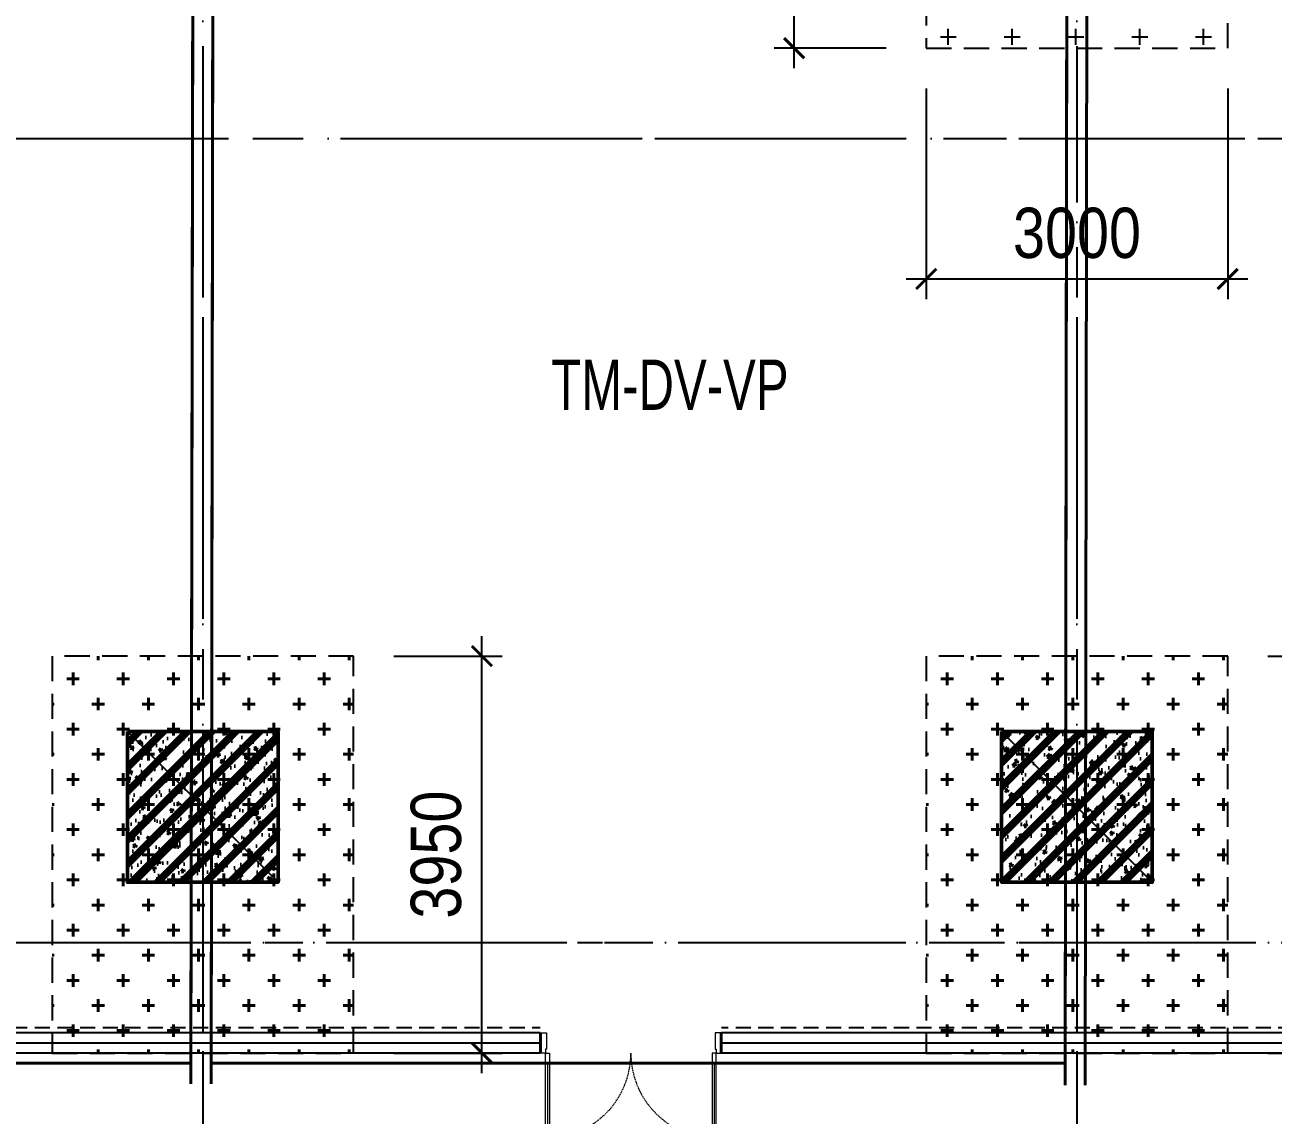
# Model space of a CAD drawing. Header units: millimetres. Extents: x -1534340 to 1713810, y -1348191 to 1114081.
# Drawn here: x 1303468 to 1315889, y -337043 to -326195 of the extents above; entities that cross this region are included whole.
import ezdxf

# ---------------------------------------------------------------- set-up
doc = ezdxf.new("R2010")
doc.units = ezdxf.units.MM
doc.header["$LTSCALE"] = 100
doc.set_wipeout_variables(frame=1)
doc.header["$PDMODE"] = 32
doc.header["$PDSIZE"] = 2.5
for name, pattern in [('CENTER2', [1.125, 0.75, -0.125, 0.125, -0.125]), ('DASHED', [4.5, 3, -1.5]), ('HIDDEN', [0.375, 0.25, -0.125]), ('HIDDEN2', [0.1875, 0.125, -0.0625]), ('xref.asix of  podium$0$xref.asix of  podium$0$DASHDOT', [1, 0.5, -0.25, 0, -0.25])]:
    doc.linetypes.add(name, pattern=pattern)
for name, color, linetype, lineweight in [('0-Hatch', 250, 'Continuous', 40), ('CUA', 37, 'Continuous', 13), ('KT-Chu viet', 255, 'Continuous', 20), ('KT-Net cat', 1, 'Continuous', 40), ('KT-Net cot vach', 6, 'Continuous', 50)]:
    doc.layers.add(name, color=color, linetype=linetype, lineweight=lineweight)
for name, color, linetype in [('0-khuat', 3, 'HIDDEN'), ('A-GLAZ', 135, 'Continuous'), ('ccu11-Khuat', 9, 'DASHED'), ('ccu11-Manh', 8, 'Continuous'), ('ccu12-Hatch', 250, 'Continuous'), ('ccu12-Manh', 8, 'Continuous'), ('ccu12-Thay', 7, 'Continuous'), ('ccu12-Truc', 13, 'CENTER2'), ('KC2-DIM', 251, 'Continuous'), ('KT-Kich thuoc', 9, 'Continuous'), ('xref.asix of  podium$0$xref.asix of  podium$0$KT-Kich thuoc', 9, 'Continuous'), ('xref.asix of  podium$0$xref.asix of  podium$0$KT-Luoi truc South Tower', 8, 'xref.asix of  podium$0$xref.asix of  podium$0$DASHDOT'), ('Xref.Asix of Basement B2$0$KT-Net cot vach', 6, 'Continuous')]:
    doc.layers.add(name, color=color, linetype=linetype)
doc.styles.add('Arial Narrow', font='ARIALN.TTF')
doc.styles.add('Xref_ST_MBDV Cot vach 30.7.2022$0$Arial', font='arial.ttf', dxfattribs={"width": 0.7})
doc.dimstyles.new('ccu12-200', dxfattribs={"dimscale": 200, "dimtxt": 2.5, "dimasz": 1, "dimexe": 1, "dimexo": 2, "dimgap": 1, "dimtad": 1, "dimdec": 0, "dimrnd": 5, "dimdsep": 46, "dimtxsty": 'Arial Narrow', "dimblk": 'ARCHTICK', "dimcen": -1, "dimdle": 1, "dimclrd": 256, "dimclre": 256, "dimclrt": 3, "dimadec": 0, "dimazin": 2, "dimtfac": 0.1, "dimtdec": 0, "dimtmove": 0, "dimatfit": 1, "dimldrblk": 'ARCHTICK', "dimfxl": 1, "dimtvp": 0.8333333333333334, "dimtolj": 1, "dimtzin": 12, "dimarcsym": 0})
pattern_1 = [(49.99999999999999, (550, -550), (286.9040730403014, -25.10085399303804), [30, -330]), (355, (550, -550), (-55.50053344520001, 300.8768534800047), [24, -264]), (100.4514, (573.908672, -552.091736), (231.4037526856086, 275.7758168243814), [25.496076, -280.4568448]), (46.18420000000001, (550, -470), (426.8964194502578, -66.20760573160723), [45, -495]), (96.6356, (585.574698, -475.5173228), (373.8650822194813, 389.6471483601767), [38.2441152, -420.6852]), (351.1842, (550, -470), (373.8647780534509, 389.6474403701299), [36, -396]), (21, (590, -490), (238.7628208473847, -161.0475562661355), [30, -330]), (326.0000000000001, (590, -490), (97.32613276863269, 290.0600180187412), [24, -264]), (71.4514, (609.8968932, -503.4206424), (336.089051432596, 129.012198683981), [25.496076, -280.4568448]), (37.50000000000001, (550, -550), (4.863942126916267, 133.1575415325246), [0, -260.8, 0, -268, 0, -265]), (7.499999999999999, (550, -550), (105.2278149768594, 157.7646847529441), [0, -152.8, 0, -254.8, 0, -101]), (327.5, (460.8, -550), (213.5289744689636, -9.021948693751902), [0, -100, 0, -312, 0, -414]), (317.5, (420.8, -550), (233.2744677369545, 40.04199293292709), [0, -130, 0, -207.2, 0, -294]), (45, (550, -550), (-120.2081528017131, 120.2081528017131), []), (45, (550, -501), (-120.2081528017131, 120.2081528017131), [])]

# ---------------------------------------------------------------- blocks, each defined once
blk = doc.blocks.new('MBKC-T1-PN')
at = {"layer": '0-Hatch', "ltscale": 2}
h = blk.add_hatch(dxfattribs=at)
h.set_pattern_fill('CROSS', color=256, scale=1000, angle=90.00000000000001, style=0)
h.set_pattern_definition([(90, (-894364.7616369408, 300749.4537652719), (-6350.000000000002, 6350), [3175, -9525.000000000002]), (180, (-892777.2616369408, 302336.9537652719), (-6350, -6350.000000000002), [3175, -9525.000000000002])])
h.paths.add_polyline_path([(44970.57265213598, -15576.86343265424), (64016.33649875247, -9001.349103040586), (65302.47815265995, -12726.61666239559), (73786.80464420305, -12726.61666239559), (73786.804644207, -25676.61616688932), (62786.8044734241, -25676.61616688932), (62786.8044734241, -28976.61616601376), (49596.80166034354, -28976.61616601376)])
h = blk.add_hatch(dxfattribs=at)
h.set_pattern_fill('CROSS', color=256, scale=1000, angle=90.00000000000001, style=0)
h.set_pattern_definition([(90, (1621195.804326333, -7908515.616437938), (-250.0000000000001, 250), [125, -375.0000000000001]), (180, (1621258.304326333, -7908453.116437938), (-250, -250.0000000000001), [125, -375.0000000000001])])
h.paths.add_polyline_path([(74136.80432633101, -31726.61643793434), (71136.80432633101, -31726.61643793434), (71136.80432633101, -35676.6149032829), (74136.80432633101, -35676.6149032829)])
h = blk.add_hatch(dxfattribs=at)
h.set_pattern_fill('CROSS', color=256, scale=1000, angle=90.00000000000001, style=0)
h.set_pattern_definition([(90, (1629895.804326333, -7908515.616428565), (-250.0000000000001, 250), [125, -375.0000000000001]), (180, (1629958.304326333, -7908453.116428565), (-250, -250.0000000000001), [125, -375.0000000000001])])
h.paths.add_polyline_path([(82836.80432633101, -31726.61642856174), (79836.80432633101, -31726.61642856174), (79836.80432633101, -35676.6148939103), (82836.80432633101, -35676.6148939103)])
at = {"layer": 'ccu12-Hatch', "ltscale": 0.5}
h = blk.add_hatch(dxfattribs=at)
h.set_pattern_fill('CROSS', color=256, scale=50)
h.set_pattern_definition([(0, (-894364.7616369408, 300749.4537652719), (317.5, 317.5), [158.75, -476.25]), (90, (-894285.3866369408, 300670.0787652719), (-317.5, 317.5), [158.75, -476.25])])
h.paths.add_polyline_path([(79836.8046443204, -25676.61666191678), (82836.8046443204, -25676.61666191678), (82836.8046443204, -12076.61538209155), (79836.8046443204, -12076.61538209155)])
at = {"layer": '0-khuat', "ltscale": 10}
for points in [[(82836.8046443204, -25676.61666191678), (82836.8046443204, -12076.61538209155), (79836.8046443204, -12076.61538209155), (79836.8046443204, -25676.61666191678)], [(74136.80432633101, -35676.6149032829), (74136.80432633101, -31726.61643793434), (71136.80432633101, -31726.61643793434), (71136.80432633101, -35676.6149032829)], [(82836.80432633101, -35676.6148939103), (82836.80432633101, -31726.61642856174), (79836.80432633101, -31726.61642856174), (79836.80432633101, -35676.6148939103)]]:
    blk.add_lwpolyline(points, close=True, dxfattribs=at)
at = {"layer": 'ccu11-Khuat', "ltscale": 0.5, "elevation": -0.1248620286703281}
blk.add_lwpolyline([(100590.5864808073, -35426.61506945355), (55455.55192690738, -35426.61506945355, -0.3269618123751123), (50827.94980508671, -32029.33521380113), (46319.23951797537, -19000.21078809898, 0.4276624970093012), (30482.82222025329, -12597.84133938845), (15440.22126940242, -17787.66880758357, -0.1965409036496166), (11052.14983252855, -17540.17514300876, -0.04529122358984782), (3605.473727127304, -9503.081798993808), (-504.3626536345109, -3435.722267398494, -0.3990343803495413), (1771.304140177555, 352.6720043509267), (31190.7288702894, 10495.31749677, -0.1204403028230274), (42591.70211395179, 11817.81507882464), (58406.76826363965, 7707.460248947376, -0.2262547279600852), (60280.00056402339, 6012.837931064423), (65645.2552123724, -9495.342720050656, 0.2916469557633262), (69738.37575314008, -12326.61538209155), (89786.80552536738, -12326.61538209155)], format="xyb", dxfattribs=at)
at = {"layer": 'ccu12-Thay', "ltscale": 0.5, "elevation": -0.1248620286703281}
blk.add_lwpolyline([(100592.7780615496, -35676.61506945355), (55455.39655799186, -35676.61506945355, -0.3267809868965265), (50590.58009542292, -32107.86709642987), (46084.84347490547, -19087.33587578748, 0.427810969143063), (30575.27555690287, -12830.40478876728), (15521.75718290871, -18023.99886239826, -0.1981128104978065), (10911.61054585082, -17750.02456894092, -0.0454709095100691), (3402.789631705265, -9649.635404628643), (-737.5713195712306, -3537.212389550812, -0.4024491153328594), (1696.951964988839, 591.4787324376521), (31106.50964570185, 10730.72245935566)], format="xyb", dxfattribs=at)
blk = doc.blocks.new('Grid-ST-flat-3')
at = {"layer": 'ccu12-Truc', "ltscale": 30}
for p, q in [((381599.3874795341, -66474.78057617624), (381599.3874795341, -104409.5824195731)), ((390299.3874795341, -66474.78057617624), (390299.3874795341, -104409.5824195731)), ((366096.2468389806, -84196.27186137141), (425824.046860399, -84196.27186136867)), ((366096.2468389729, -92196.27186136931), (425824.0468604038, -92196.27186137077))]:
    blk.add_line(p, q, dxfattribs=at)
blk = doc.blocks.new('*U151')
h = blk.add_hatch()
h.set_pattern_fill('VATLIEU04', color=250, scale=40, style=0, pattern_type=2)
h.set_pattern_definition(pattern_1)
h.paths.add_polyline_path([(-475, 475), (1025, 475), (1025, -1025), (-475, -1025)])
at = {"color": 6, "ltscale": 0.25}
blk.add_lwpolyline([(-475, 475), (1025, 475), (1025, -1025), (-475, -1025)], close=True, dxfattribs=at)
at = {"layer": 'Defpoints', "linetype": 'ByBlock', "ltscale": 30}
for p, q in [((1025, 475), (-475, -1025)), ((-475, 475), (1025, -1025))]:
    blk.add_line(p, q, dxfattribs=at)
blk = doc.blocks.new('MBDV-B1-T1-PN')
at = {"layer": 'KT-Net cot vach'}
for p in [(72361.80449052656, -32951.61703728227, 7.594816086537956e-05), (81061.80449052656, -32951.61702790967, 7.59481297612464e-05)]:
    blk.add_blockref('*U151', p, dxfattribs=at)
blk = doc.blocks.new('_ARCHTICK')
at = {"color": 0, "linetype": 'ByBlock', "const_width": 0.15}
blk.add_lwpolyline([(-0.5, -0.5), (0.5, 0.5)], dxfattribs=at)
blk = doc.blocks.new('*D1348')
at = {"layer": 'Defpoints', "color": 0, "ltscale": 0.5, "transparency": 16777216}
for p in [(1306737.67541303, -332476.0705169245), (1308016.048324719, -332476.0705169245), (1306737.67541303, -336426.0688347255, -0.1248620286703281)]:
    blk.add_point(p, dxfattribs=at)
at = {"layer": 'KC2-DIM', "lineweight": -2, "ltscale": 0.5, "transparency": 16777216}
for p, q in [((1308016.048324719, -336626.0688347255), (1308016.048324719, -332276.0705169245)), ((1307137.67541303, -332476.0705169245), (1308216.048324719, -332476.0705169245)), ((1307137.67541303, -336426.0688347255), (1308216.048324719, -336426.0688347255))]:
    blk.add_line(p, q, dxfattribs=at)
at = {"layer": 'KC2-DIM', "lineweight": -2, "ltscale": 0.5, "transparency": 16777216, "xscale": 200, "yscale": 200, "zscale": 200}
for p, rotation in [((1308016.048324719, -332476.0705169245), 90), ((1308016.048324719, -336426.0688347255), 270)]:
    blk.add_blockref('_ARCHTICK', p, dxfattribs=dict(at, rotation=rotation))
at = {"layer": 'KC2-DIM', "color": 3, "ltscale": 0.5, "transparency": 16777216, "insert": (1307560.761830858, -334451.0696758254), "char_height": 500, "attachment_point": 5, "rotation": 90, "style": 'Arial Narrow', "bg_fill": 3, "box_fill_scale": 1.1, "bg_fill_color": 256, "bg_fill_true_color": 13158600, "bg_fill_transparency": 0}
blk.add_mtext('\\A1;3950', dxfattribs=at)
blk = doc.blocks.new('*D1343')
at = {"layer": 'Defpoints', "color": 0, "ltscale": 0.5, "transparency": 16777216}
for p in [(1315437.67541303, -332476.0705169245), (1316716.048324719, -332476.0705169245), (1315437.67541303, -336426.0686591823)]:
    blk.add_point(p, dxfattribs=at)
at = {"layer": 'KC2-DIM', "lineweight": -2, "ltscale": 0.5, "transparency": 16777216}
for p, q in [((1316716.048324719, -336626.0686591823), (1316716.048324719, -332276.0705169245)), ((1315837.67541303, -332476.0705169245), (1316916.048324719, -332476.0705169245)), ((1315837.67541303, -336426.0686591823), (1316916.048324719, -336426.0686591823))]:
    blk.add_line(p, q, dxfattribs=at)
at = {"layer": 'KC2-DIM', "lineweight": -2, "ltscale": 0.5, "transparency": 16777216, "xscale": 200, "yscale": 200, "zscale": 200}
for p, rotation in [((1316716.048324719, -332476.0705169245), 90), ((1316716.048324719, -336426.0686591823), 270)]:
    blk.add_blockref('_ARCHTICK', p, dxfattribs=dict(at, rotation=rotation))
at = {"layer": 'KC2-DIM', "color": 3, "ltscale": 0.5, "transparency": 16777216, "insert": (1316260.761830858, -334451.0695880537), "char_height": 500, "attachment_point": 5, "rotation": 90, "style": 'Arial Narrow', "bg_fill": 3, "box_fill_scale": 1.1, "bg_fill_color": 256, "bg_fill_true_color": 13158600, "bg_fill_transparency": 0}
blk.add_mtext('\\A1;3950', dxfattribs=at)
blk = doc.blocks.new('*D1381')
at = {"layer": 'Defpoints', "color": 0, "ltscale": 0.5, "transparency": 16777216}
for p in [(1312437.675731018, -326426.0704271886), (1315437.675731018, -326426.0704271886), (1315437.675731018, -328722.6532560139)]:
    blk.add_point(p, dxfattribs=at)
at = {"layer": 'KC2-DIM', "lineweight": -2, "ltscale": 0.5, "transparency": 16777216}
for p, q in [((1312437.675731018, -326826.0704271886), (1312437.675731018, -328922.6532560139)), ((1315437.675731018, -326826.0704271886), (1315437.675731018, -328922.6532560139)), ((1312237.675731018, -328722.6532560139), (1315637.675731018, -328722.6532560139))]:
    blk.add_line(p, q, dxfattribs=at)
at = {"layer": 'KC2-DIM', "lineweight": -2, "ltscale": 0.5, "transparency": 16777216, "xscale": 200, "yscale": 200, "zscale": 200, "rotation": 180}
blk.add_blockref('_ARCHTICK', (1312437.675731018, -328722.6532560139), dxfattribs=at)
at = {"layer": 'KC2-DIM', "lineweight": -2, "ltscale": 0.5, "transparency": 16777216, "xscale": 200, "yscale": 200, "zscale": 200}
blk.add_blockref('_ARCHTICK', (1315437.675731018, -328722.6532560139), dxfattribs=at)
at = {"layer": 'KC2-DIM', "color": 3, "ltscale": 0.5, "transparency": 16777216, "insert": (1313937.675731018, -328267.3667621531), "char_height": 500, "attachment_point": 5, "style": 'Arial Narrow', "bg_fill": 3, "box_fill_scale": 1.1, "bg_fill_color": 256, "bg_fill_true_color": 13158600, "bg_fill_transparency": 0}
blk.add_mtext('\\A1;3000', dxfattribs=at)
blk = doc.blocks.new('*D1382')
at = {"layer": 'Defpoints', "color": 0, "ltscale": 0.5, "transparency": 16777216}
for p in [(1311122.589696665, -312826.0691473635), (1312490.844125023, -312826.0691473635, -0.1248620286703281), (1312437.675731019, -326426.0704271888)]:
    blk.add_point(p, dxfattribs=at)
at = {"layer": 'KC2-DIM', "lineweight": -2, "ltscale": 0.5, "transparency": 16777216}
for p, q in [((1311122.589696665, -326626.0704271888), (1311122.589696665, -312626.0691473635)), ((1312090.844125023, -312826.0691473635), (1310922.589696665, -312826.0691473635)), ((1312037.675731019, -326426.0704271888), (1310922.589696665, -326426.0704271888))]:
    blk.add_line(p, q, dxfattribs=at)
at = {"layer": 'KC2-DIM', "lineweight": -2, "ltscale": 0.5, "transparency": 16777216, "xscale": 200, "yscale": 200, "zscale": 200}
for p, rotation in [((1311122.589696665, -312826.0691473635), 90), ((1311122.589696665, -326426.0704271888), 270)]:
    blk.add_blockref('_ARCHTICK', p, dxfattribs=dict(at, rotation=rotation))
at = {"layer": 'KC2-DIM', "color": 3, "ltscale": 0.5, "transparency": 16777216, "insert": (1310667.303202804, -319626.0697872764), "char_height": 500, "attachment_point": 5, "rotation": 90, "style": 'Arial Narrow', "bg_fill": 3, "box_fill_scale": 1.1, "bg_fill_color": 256, "bg_fill_true_color": 13158600, "bg_fill_transparency": 0}
blk.add_mtext('\\A1;13600', dxfattribs=at)
blk = doc.blocks.new('*U2909')
h = blk.add_hatch()
h.set_pattern_fill('VATLIEU04', color=250, scale=40, style=0, pattern_type=2)
h.set_pattern_definition(pattern_1)
h.paths.add_polyline_path([(-475, 475), (1025, 475), (1025, -1025), (-475, -1025)])
at = {"color": 6, "ltscale": 0.25}
blk.add_lwpolyline([(-475, 475), (1025, 475), (1025, -1025), (-475, -1025)], close=True, dxfattribs=at)
at = {"layer": 'Defpoints', "linetype": 'ByBlock', "ltscale": 30}
for p, q in [((1025, 475), (-475, -1025)), ((-475, 475), (1025, -1025))]:
    blk.add_line(p, q, dxfattribs=at)
blk = doc.blocks.new('*U2906')
h = blk.add_hatch()
h.set_pattern_fill('VATLIEU04', color=250, scale=40, style=0, pattern_type=2)
h.set_pattern_definition(pattern_1)
h.paths.add_polyline_path([(-475, 475), (1025, 475), (1025, -1025), (-475, -1025)])
at = {"color": 6, "ltscale": 0.25}
blk.add_lwpolyline([(-475, 475), (1025, 475), (1025, -1025), (-475, -1025)], close=True, dxfattribs=at)
at = {"layer": 'Defpoints', "linetype": 'ByBlock', "ltscale": 30}
for p, q in [((1025, 475), (-475, -1025)), ((-475, 475), (1025, -1025))]:
    blk.add_line(p, q, dxfattribs=at)
blk = doc.blocks.new('xref.asix of  podium$0$xref.asix of  podium$0$Asix South Tower')
at = {"layer": 'xref.asix of  podium$0$xref.asix of  podium$0$KT-Luoi truc South Tower', "ltscale": 10}
for p, q in [((-33923.04987985641, 33491.90586446482), (-33923.04987985641, -4459.122004229692)), ((-25223.04987985641, 33491.90586446482), (-25223.04987985641, -4459.122004229692)), ((-49426.19052040949, 15570.41457926971), (10118.78413107246, 15570.41464694741))]:
    blk.add_line(p, q, dxfattribs=at)
at = {"layer": 'xref.asix of  podium$0$xref.asix of  podium$0$KT-Luoi truc South Tower', "ltscale": 5}
blk.add_line((-52698.14931293763, 7570.414579271805), (10118.78413107805, 7570.414646945312), dxfattribs=at)
blk = doc.blocks.new('*U229')
for p, q in [((-750.0000006001499, -89.99999376962445), (-750.0000002678631, -49.99999376962445)), ((-100.0000005815018, -69.99999916928329), (-750.0000004340067, -69.99999376962447)), ((-100.0000007476451, -89.99999916928329), (-100.0000004153583, -49.99999916928324)), ((-750.0000140577612, -1709.999993474634), (-750.0000143900478, -1749.999993474634)), ((-100.0000143713997, -1729.999998874293), (-750.0000142239046, -1729.999993474634)), ((-100.000014205256, -1709.999998874293), (-100.000014537543, -1749.999998874293))]:
    blk.add_line(p, q)
for points in [[(200.0743172259394, -1.662050658534054e-06), (200.0743167275093, -60.00000166205076), (39.99999950156996, -60.00000033228665), (39.99999958464161, -50.00000033228666), (-4.153583654832593e-07, -50.00000000000004), (0, 0)], [(-4.153583654832593e-07, -50.00000000000004), (-7.476450480173313e-07, -89.99999999999991), (-850.0000006001497, -89.99999293890771), (-850.0000002678632, -49.99999293890765)], [(-1.453754297586763e-05, -1749.99999970501), (-1.420525627215952e-05, -1709.99999970501), (-850.0000140577612, -1709.999992643918), (-850.0000143900479, -1749.999992643918)], [(200.0743022730383, -1800.000001367061), (200.0743027714681, -1740.000001367061), (39.99998554552879, -1740.000000037296), (39.99998546245713, -1750.000000037296), (-1.453754297586763e-05, -1749.99999970501), (-1.4952901284504e-05, -1799.99999970501)]]:
    blk.add_lwpolyline(points, close=True)
at = {"linetype": 'HIDDEN2'}
for centre, radius, start, end in [((-4.149984540215146e-07, -49.99999999977504), 849.9999998530717, 180.0000387917871, 269.9999995240346), ((-1.45360581755849e-05, -1749.999999706382), 849.9999998541881, 89.99999952403472, 179.9999602562852)]:
    blk.add_arc(centre, radius, start, end, dxfattribs=at)
blk = doc.blocks.new('KHHFG')
blk.add_wipeout([(-79.69310521042735, 1884.3051469641268), (238.38225596414281, 1884.1721134116024), (264.0597370685214, 84.12191911410127), (-70.30110177054587, 84.28075590259641)]).dxf.layer = 'KT-Kich thuoc'
at = {"layer": 'KT-Net cat'}
for p, q in [((199.9999999995925, 1884.172113411594), (-4.074536263942719e-10, 1884.172113411594)), ((199.9999999999418, 84.17211341165239), (0, 84.17211341159418))]:
    blk.add_line(p, q, dxfattribs=at)
at = {"layer": 'CUA', "xscale": -1, "rotation": 359.999999524041}
blk.add_blockref('*U229', (199.9999999997672, 1884.175758171012), dxfattribs=at)
blk = doc.blocks.new('312')
at = {"layer": 'A-GLAZ', "elevation": -0.0003900927901394197}
for points in [[(1549381.671782451, -324451.9051583611), (1549381.671782451, -326351.9051569352), (1564094.889190754, -326351.9051569353), (1564841.607296713, -329815.5613203601, -0.4508459645649955), (1560035.895455955, -335451.9048447938), (1514900.386795966, -335451.9048447938, -0.3269245432215398), (1510225.339864169, -332020.3248463987), (1505717.224980614, -318992.9209985397, 0.4276918106004188), (1489946.169812741, -312619.6470241706), (1483985.984335237, -314675.9625780935)], [(1549481.671782451, -324551.9051583385), (1549481.671782451, -326251.9051569352), (1564175.628011929, -326251.9051569353), (1564940.108642664, -329797.9528921274, -0.4511126140275254), (1560036.774223511, -335551.9048447938), (1514900.324496042, -335551.9048447938, -0.3268516886257801), (1510130.390886214, -332051.7344377858), (1505623.465760334, -319027.7687129787, 0.4277510049414529), (1489983.146421403, -312712.6740344323), (1484018.61892988, -314770.4876207563)], [(1549581.671782451, -324651.9051583159), (1549581.671782451, -326151.9051569352), (1564256.366833104, -326151.9051569353), (1565038.602605558, -329780.3102175434, -0.4513714951595503), (1560037.644318549, -335651.9048447938), (1514900.262814992, -335651.9048447938, -0.3267809868965265), (1510035.446352423, -332083.1568717702), (1505529.709731905, -319062.6256511278, 0.427810969143063), (1490020.141813903, -312805.6945641076), (1484051.253524524, -314865.012663419)]]:
    blk.add_lwpolyline(points, format="xyb", dxfattribs=at)
at = {"layer": 'KT-Net cat'}
for p, q in [((1531981.670874229, -324651.746738367, 1.677643225341081e-09), (1531963.672131494, -335957.3338296755, -0.09204125414457356)), ((1532181.670620775, -324652.0651423521, 1.677643225341081e-09), (1532163.67187804, -335957.6522336606, -0.09204125414457356)), ((1540681.670874229, -324651.7467383641, 1.677643225340961e-09), (1540663.650081018, -335971.1843856967, -0.065634624866474)), ((1540881.670620775, -324652.0651423509, 1.6776432253412e-09), (1540863.649827565, -335971.5027896834, -0.065634624866474))]:
    blk.add_line(p, q, dxfattribs=at)
blk.add_lwpolyline([(1521831.670746543, -324651.90594036), (1520581.670747504, -324651.9059403604), (1520581.670747504, -335751.9059403552), (1531963.999177201, -335751.9059403553), (1531981.670620775, -324651.9059403575), (1522731.670746543, -324651.9059403598)], dxfattribs=at)
blk.add_lwpolyline([(1540681.670620775, -324651.9059403574), (1532231.670747502, -324651.9059403574), (1532181.670874229, -324651.9059403574), (1532163.999430653, -335751.9059403553), (1540663.999177117, -335751.9059403553)], close=True, dxfattribs=at)
at = {"layer": 'xref.asix of  podium$0$xref.asix of  podium$0$KT-Kich thuoc'}
blk.add_blockref('xref.asix of  podium$0$xref.asix of  podium$0$Asix South Tower', (1566004.720627273, -342122.3205197669), dxfattribs=at)
at = {"layer": 'Xref.Asix of Basement B2$0$KT-Net cot vach'}
for name, p in [('*U2906', (1531806.671498195, -332926.9061555802)), ('*U2909', (1540506.671498195, -332926.9061555802))]:
    blk.add_blockref(name, p, dxfattribs=at)
at = {"layer": 'KT-Chu viet', "insert": (1536730.598850709, -328750.9478585374), "char_height": 500, "width": 5339.45268739584, "attachment_point": 2, "style": 'Xref_ST_MBDV Cot vach 30.7.2022$0$Arial'}
blk.add_mtext('TM-DV-VP', dxfattribs=at)
at = {"layer": 'KT-Kich thuoc', "xscale": -1, "rotation": 90.00236558601485}
blk.add_blockref('KHHFG', (1537326.077805588, -335451.9013695569, -0.0003900927901394197), dxfattribs=at)

msp = doc.modelspace()

# ---------------------------------------------------------------- block references
for name, p in [('MBKC-T1-PN', (1232600.871086698, -300749.4537652719)), ('Grid-ST-flat-3', (923638.2882514866, -243129.7985158589))]:
    msp.add_blockref(name, p)
at = {"layer": 'ccu11-Manh'}
msp.add_blockref('MBDV-B1-T1-PN', (1232600.871086698, -300749.4537652719), dxfattribs=at)

# ---------------------------------------------------------------- next in the draw order: dimensions: what is measured, and where the dimension line sits
at = {"layer": 'KC2-DIM', "ltscale": 0.5}
dim = msp.add_linear_dim(base=(1315437.675731018, -328722.6532560139), p1=(1312437.675731018, -326426.0704271886), p2=(1315437.675731018, -326426.0704271886), dimstyle='ccu12-200', override={"dimfxl": 150, "dimtfill": 1}, dxfattribs=at)
dim.commit()
dim.dimension.update_dxf_attribs({"geometry": '*D1381', "text_midpoint": (1313937.675731018, -328267.3667621531)})
for base, p1, p2, picture, middle in [((1308016.048324719, -332476.0705169245), (1306737.675413029, -336426.0688347254, -0.1248620286703281), (1306737.675413029, -332476.0705169244), '*D1348', (1307560.761830858, -334451.0696758254)), ((1316716.048324719, -332476.0705169245), (1315437.675413029, -336426.0686591822), (1315437.675413029, -332476.0705169244), '*D1343', (1316260.761830858, -334451.0695880537))]:
    dim = msp.add_linear_dim(base=base, p1=p1, p2=p2, angle=90, dimstyle='ccu12-200', override={"dimfxl": 150, "dimtfill": 1}, dxfattribs=at)
    dim.commit()
    dim.dimension.update_dxf_attribs({"geometry": picture, "text_midpoint": middle})

# ---------------------------------------------------------------- next in the draw order: dimensions: what is measured, and where the dimension line sits
dim = msp.add_linear_dim(base=(1311122.589696665, -312826.0691473635), p1=(1312437.675731018, -326426.0704271886), p2=(1312490.844125023, -312826.0691473634, -0.1248620286703281), angle=90, dimstyle='ccu12-200', override={"dimfxl": 150, "dimtfill": 1}, dxfattribs=at)
dim.commit()
dim.dimension.update_dxf_attribs({"geometry": '*D1382', "text_midpoint": (1310667.303202804, -319626.0697872764)})

# ---------------------------------------------------------------- next in the draw order: block references
at = {"layer": 'ccu12-Manh'}
msp.add_blockref('312', (-226843.9959313669, -774.1646671993076), dxfattribs=at)

doc.saveas('drawing.dxf')
